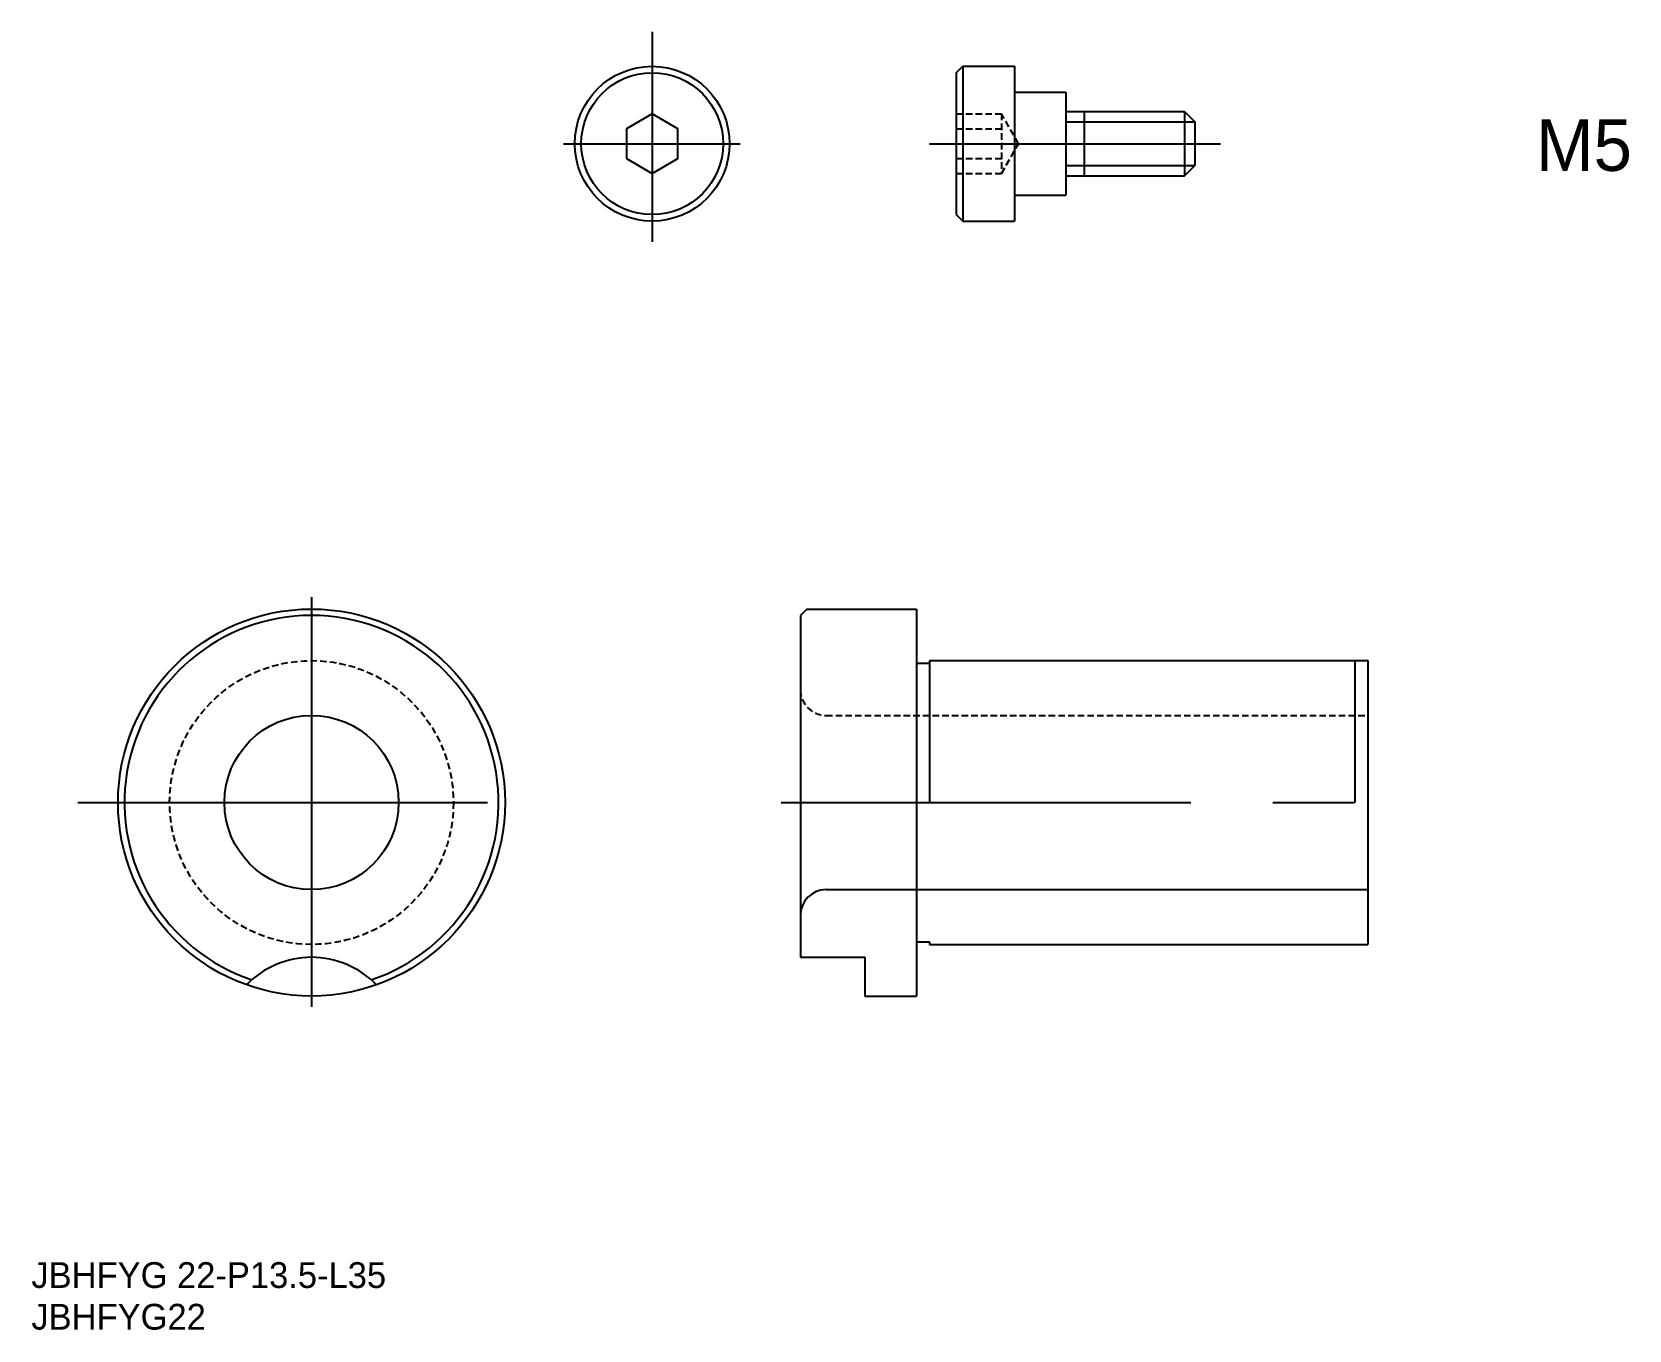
# Model space of a CAD drawing. Extents: x 96 to 220, y 148 to 249.
import ezdxf

# ---------------------------------------------------------------- set-up
doc = ezdxf.new("R2010")
doc.units = 0
doc.linetypes.add('CENTER', pattern=[50.8, 31.75, -6.35, 6.35, -6.35])
doc.linetypes.add('DASHED', pattern=[0.75, 0.5, -0.25])
doc.layers.get('0').update_dxf_attribs({"linetype": 'CONTINUOUS'})
doc.layers.add('CENTER', color=1, linetype='CENTER')

msp = doc.modelspace()

# ---------------------------------------------------------------- linework, layer by layer
at = {"color": 7, "linetype": 'CONTINUOUS'}
for p, q in [((167.39, 245.44), (167.89, 245.94)), ((167.39, 245.44), (167.39, 234.44)), ((167.89, 245.94), (171.89, 245.94)), ((167.89, 245.94), (167.89, 233.94)), ((171.89, 245.94), (171.89, 233.94)), ((171.89, 243.94), (175.89, 243.94)), ((175.89, 243.94), (175.89, 235.94)), ((175.89, 242.44), (185.09, 242.44)), ((175.89, 241.64), (185.89, 241.64)), ((177.29, 242.44), (177.29, 237.44)), ((185.09, 242.44), (185.09, 237.44)), ((185.09, 242.44), (185.89, 241.64)), ((185.89, 241.64), (185.89, 238.24)), ((175.89, 238.24), (185.89, 238.24)), ((185.09, 237.44), (185.89, 238.24)), ((175.89, 237.44), (185.09, 237.44)), ((171.89, 235.94), (175.89, 235.94)), ((167.39, 234.44), (167.89, 233.94)), ((167.89, 233.94), (171.89, 233.94))]:
    msp.add_line(p, q, dxfattribs=at)
at = {"color": 3, "linetype": 'DASHED'}
for p, q in [((167.39, 242.25), (170.89, 242.25)), ((172.22, 239.94), (170.89, 242.25)), ((170.89, 242.25), (170.89, 237.63)), ((167.39, 241.1), (170.89, 241.1)), ((170.89, 237.63), (172.22, 239.94)), ((167.39, 238.79), (170.89, 238.79)), ((167.39, 237.63), (170.89, 237.63)), ((157.3, 195.62), (199.3, 195.62))]:
    msp.add_line(p, q, dxfattribs=at)
for p, q in [((155.8, 203.87), (155.3, 203.37)), ((155.3, 203.37), (155.3, 176.87)), ((155.8, 203.87), (164.3, 203.87)), ((164.3, 203.87), (164.3, 173.87)), ((164.3, 199.67), (165.3, 199.67)), ((165.3, 199.87), (199.3, 199.87)), ((165.3, 199.87), (165.3, 188.87)), ((198.3, 199.87), (198.3, 188.87)), ((199.3, 199.87), (199.3, 177.87)), ((157.3, 182.12), (199.3, 182.12)), ((164.3, 178.07), (165.3, 178.07)), ((165.3, 178.07), (165.3, 177.87)), ((165.3, 177.87), (199.3, 177.87)), ((155.3, 176.87), (160.3, 176.87)), ((160.3, 176.87), (160.3, 173.87)), ((160.3, 173.87), (164.3, 173.87))]:
    msp.add_line(p, q)
at = {"color": 7, "linetype": 'CONTINUOUS'}
msp.add_lwpolyline([(141.81, 238.79), (143.81, 237.63), (145.81, 238.79), (145.81, 241.1), (143.81, 242.25), (141.81, 241.1)], close=True, dxfattribs=at)
for centre, radius in [((143.81, 239.94), 6), ((143.81, 239.94), 5.5), ((117.4, 188.87), 15), ((117.4, 188.87), 6.75)]:
    msp.add_circle(centre, radius, dxfattribs=at)
at = {"color": 3, "linetype": 'DASHED'}
msp.add_circle((117.4, 188.87), 11, dxfattribs=at)
at = {"color": 7, "linetype": 'CONTINUOUS'}
for centre, radius, start, end in [((117.4, 188.87), 14.5, 288.5903, 251.4097), ((157.3, 180.12), 2, 90, 180), ((117.4, 169.87), 7, 44.0662, 135.9338)]:
    msp.add_arc(centre, radius, start, end, dxfattribs=at)
at = {"color": 3, "linetype": 'DASHED'}
msp.add_arc((157.3, 197.62), 2, 180, 270, dxfattribs=at)
at = {"layer": 'CENTER', "linetype": 'CENTER'}
for p, q in [((143.81, 248.6), (143.81, 232.32)), ((136.94, 239.94), (150.62, 239.94)), ((165.32, 239.94), (187.88, 239.94)), ((117.4, 204.79), (117.4, 170.68)), ((99.29, 188.87), (135.83, 188.87)), ((153.82, 188.87), (200.38, 188.87))]:
    msp.add_line(p, q, dxfattribs=at)

# ---------------------------------------------------------------- texts
for s, height, p in [('M5', 4, (212.34, 237.83)), ('JBHFYG 22-P13.5-L35', 2, (95.68, 151.24)), ('JBHFYG22', 2, (95.68, 148.01))]:
    msp.add_text(s, height=height).set_placement(p)

doc.saveas('drawing.dxf')
